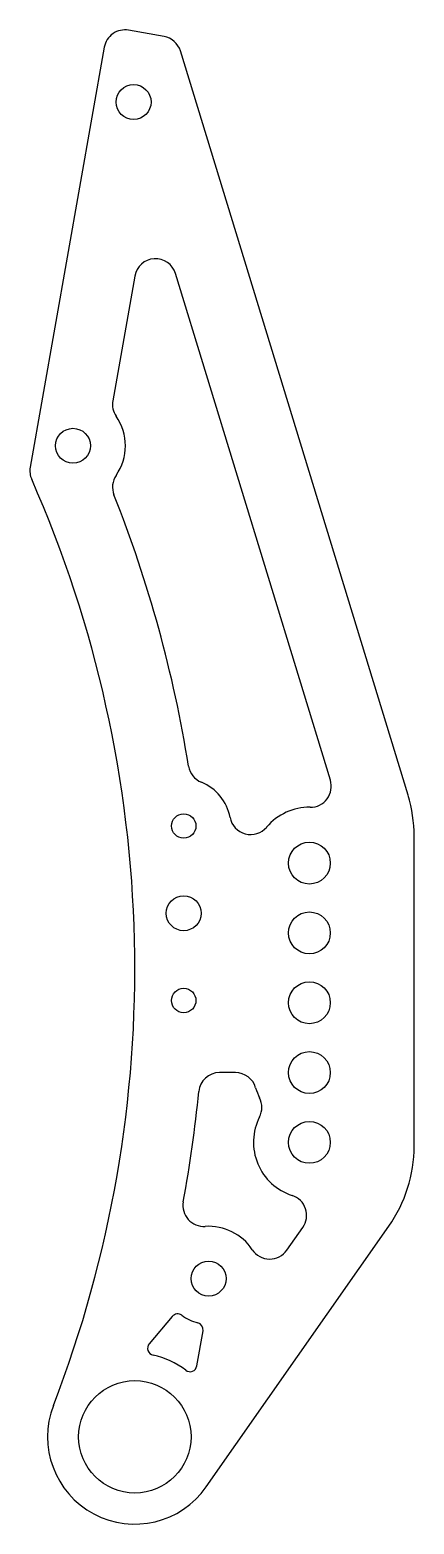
# Model space of a CAD drawing. Extents: x -15 to 40, y -13 to 202.
import ezdxf

# ---------------------------------------------------------------- set-up
doc = ezdxf.new("R2010")
doc.units = 0
doc.layers.add('CUT', color=7, linetype='CONTINUOUS')

msp = doc.modelspace()

# ---------------------------------------------------------------- linework, layer by layer
at = {"layer": 'CUT'}
for p, q in [((4.18, 200.59), (-0.9, 201.49)), ((-4.38, 199.05), (-14.98, 138.9)), ((39.13, 91.89), (6.53, 198.51)), ((0, 166.27), (-3.15, 148.42)), ((28.01, 94.06), (5.82, 166.63)), ((40, 41.64), (40, 86.04)), ((14.42, 52.18), (12.14, 52.18)), ((10.24, -7.17), (36.38, 30.17)), ((21.77, 26.74), (24.06, 30)), ((5.37, 17.25), (2.07, 13.33)), ((8.88, 10.15), (9.77, 15.2))]:
    msp.add_line(p, q, dxfattribs=at)
for centre, radius in [((-0.18, 191.2), 2.5), ((-8.86, 141.96), 2.5), ((7, 87.5), 1.75), ((25, 82.18), 3), ((7, 75), 2.5), ((25, 72.18), 3), ((7, 62.5), 1.75), ((25, 62.18), 3), ((25, 52.18), 3), ((25, 42.18), 3), ((10.57, 22.66), 2.5), ((0, 0), 8.05)]:
    msp.add_circle(centre, radius, dxfattribs=at)
for centre, radius, start, end in [((-1.42, 198.53), 3, 80, 170), ((3.66, 197.63), 3, 17, 80), ((2.95, 165.75), 3, 17, 170), ((-0.2, 147.9), 3, 170, 214.4153), ((-8.86, 141.96), 7.5, 325.5326, 34.4153), ((-12.03, 138.37), 3, 170, 203.8049), ((-173.67, 67.07), 173.67, 338.8846, 23.8049), ((-0.2, 136.02), 3, 145.5326, 201.6779), ((-173.67, 67.07), 183.67, 9.0836, 21.6779), ((10.66, 96.54), 3, 189.0836, 247.9583), ((7, 87.5), 6.75, 10.4644, 67.9583), ((25.14, 93.18), 3, 269.2834, 17), ((25, 82.18), 8, 89.2834, 139.8841), ((20, 86.04), 20, 0, 17), ((16.59, 89.27), 3, 190.4644, 319.8841), ((12.14, 49.18), 3, 90, 174.5024), ((14.42, 49.18), 3, 15.8266, 90), ((-173.67, 67.07), 183.67, 349.5271, 354.5024), ((25, 52.18), 8, 195.8266, 207.0357), ((15.2, 47.18), 3, 332.9643, 27.0357), ((25, 42.18), 8, 152.9643, 252.002), ((20, 41.64), 20, 325, 0), ((21.6, 31.72), 3, 325, 72.002), ((9.89, 33.14), 3, 169.5271, 273.6869), ((10.57, 22.66), 7.5, 33.5414, 93.6869), ((19.32, 28.46), 3, 213.5414, 325), ((6.13, 16.61), 1, 53.7525, 139.9299), ((10.57, 22.66), 6.5, 233.7525, 256.2475), ((8.78, 15.37), 1, 350.0701, 76.2475), ((2.83, 12.69), 1, 139.9299, 257.4164), ((0, 0), 12, 52.5836, 77.4164), ((7.9, 10.33), 1, 232.5836, 350.0701), ((0, 0), 12.5, 158.8846, 325)]:
    msp.add_arc(centre, radius, start, end, dxfattribs=at)

doc.saveas('drawing.dxf')
